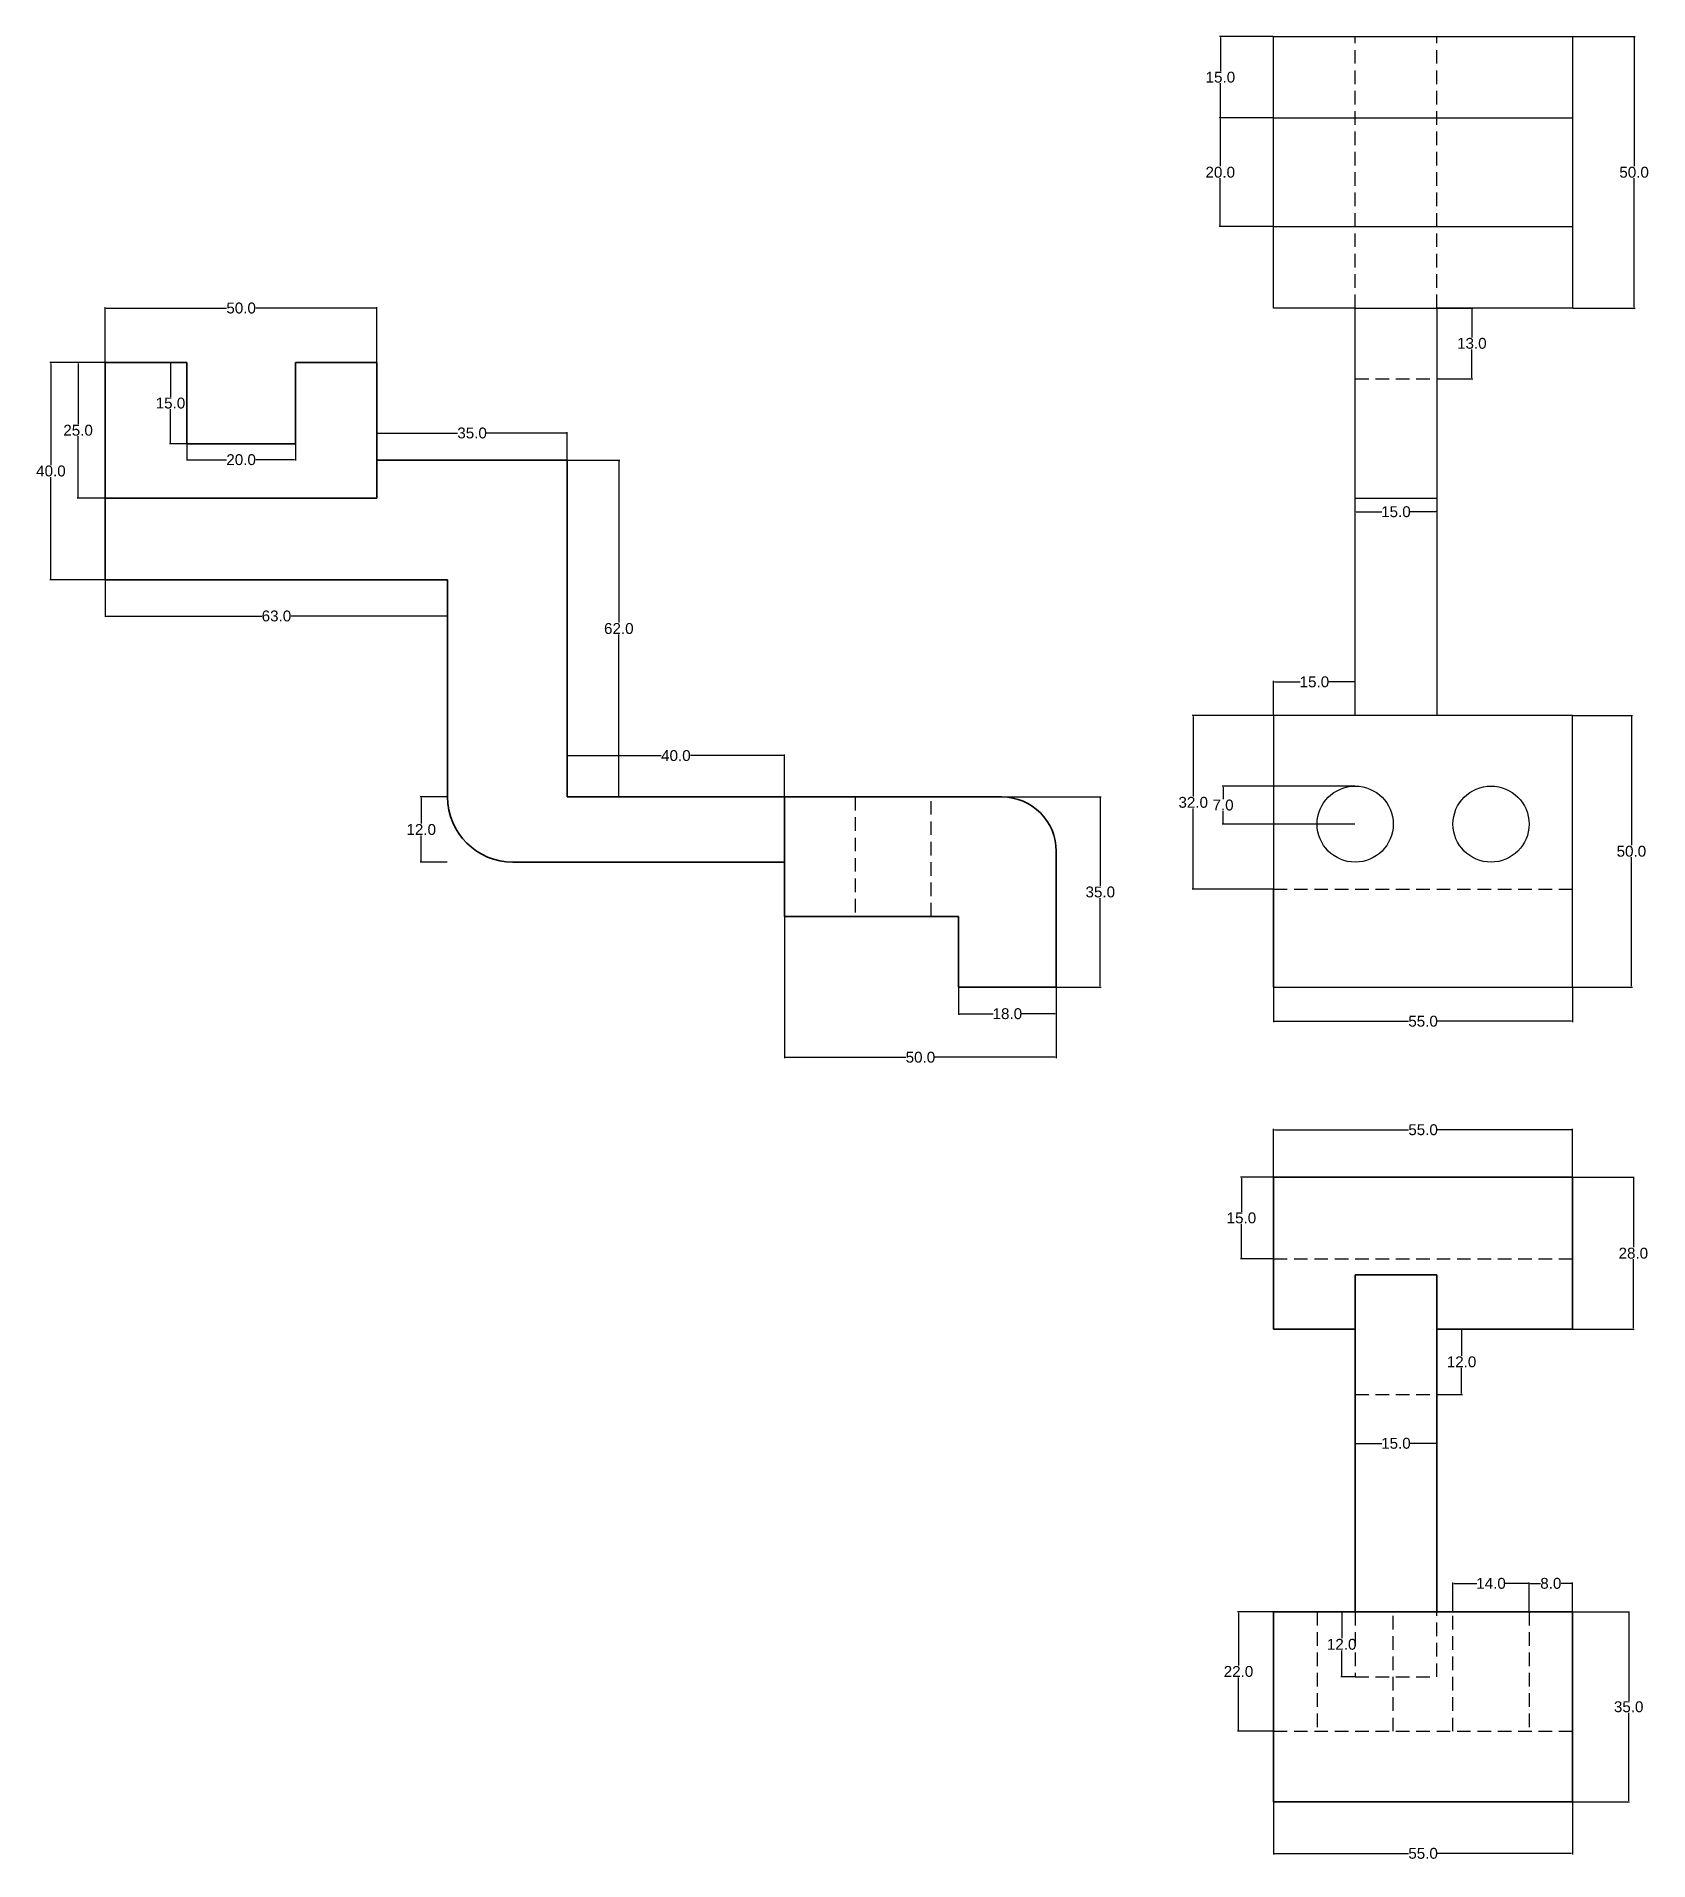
# Model space of a CAD drawing. Header units: inches. Extents: x 12 to 309, y -1 to 335.
import ezdxf

# ---------------------------------------------------------------- set-up
doc = ezdxf.new("R2010")
doc.units = ezdxf.units.IN
doc.header["$LTSCALE"] = 10
doc.header["$MEASUREMENT"] = 0
doc.linetypes.add('HIDDEN', pattern=[0.375, 0.25, -0.125])
doc.styles.get("Standard").update_dxf_attribs({"font": 'arial.ttf'})
doc.dimstyles.get("Standard").update_dxf_attribs({"dimtxt": 2, "dimasz": 0.18, "dimexe": 0.18, "dimexo": 0.0625, "dimgap": 0.09, "dimtad": 0, "dimtih": 1, "dimtoh": 1, "dimdec": 1, "dimzin": 0, "dimdsep": 46, "dimtxsty": 'Standard', "dimcen": 0.09, "dimadec": 0, "dimazin": 0, "dimtfac": 1, "dimtdec": 1, "dimtofl": 0, "dimtmove": 0, "dimatfit": 3, "dimfxl": 1, "dimtolj": 1, "dimtzin": 0, "dimarcsym": 0})

# ---------------------------------------------------------------- blocks, each defined once
blk = doc.blocks.new('*D2')
at = {"color": 0, "lineweight": -2, "transparency": 16777216}
for p, q in [((24.94, 275), (14.82, 275)), ((15, 274.82), (15, 256.11)), ((15, 235.18), (15, 253.89)), ((24.94, 235), (14.82, 235))]:
    blk.add_line(p, q, dxfattribs=at)
at = {"color": 0, "transparency": 16777216}
for points in [[(14.97, 274.82), (15.03, 274.82), (15, 275)], [(14.97, 235.18), (15.03, 235.18), (15, 235)]]:
    blk.add_solid(points, dxfattribs=at)
at = {"layer": 'Defpoints', "color": 0, "transparency": 16777216}
for p in [(25, 275), (15, 235), (25, 235)]:
    blk.add_point(p, dxfattribs=at)
at = {"color": 0, "transparency": 16777216, "insert": (15, 255), "char_height": 2, "attachment_point": 5}
blk.add_mtext('\\A1;40.0', dxfattribs=at)
blk = doc.blocks.new('*D3')
at = {"color": 0, "lineweight": -2, "transparency": 16777216}
for p, q in [((39.94, 275), (36.82, 275)), ((37, 274.82), (37, 268.61)), ((37, 260.18), (37, 266.39)), ((39.94, 260), (36.82, 260))]:
    blk.add_line(p, q, dxfattribs=at)
at = {"color": 0, "transparency": 16777216}
for points in [[(36.97, 274.82), (37.03, 274.82), (37, 275)], [(36.97, 260.18), (37.03, 260.18), (37, 260)]]:
    blk.add_solid(points, dxfattribs=at)
at = {"layer": 'Defpoints', "color": 0, "transparency": 16777216}
for p in [(40, 275), (37, 260), (40, 260)]:
    blk.add_point(p, dxfattribs=at)
at = {"color": 0, "transparency": 16777216, "insert": (37, 267.5), "char_height": 2, "attachment_point": 5}
blk.add_mtext('\\A1;15.0', dxfattribs=at)
blk = doc.blocks.new('*D4')
at = {"color": 0, "lineweight": -2, "transparency": 16777216}
for p, q in [((40, 259.94), (40, 256.91)), ((60, 259.94), (60, 256.91)), ((40.18, 257.09), (47.3, 257.09)), ((59.82, 257.09), (52.7, 257.09))]:
    blk.add_line(p, q, dxfattribs=at)
at = {"color": 0, "transparency": 16777216}
for points in [[(40.18, 257.12), (40.18, 257.06), (40, 257.09)], [(59.82, 257.12), (59.82, 257.06), (60, 257.09)]]:
    blk.add_solid(points, dxfattribs=at)
at = {"layer": 'Defpoints', "color": 0, "transparency": 16777216}
for p in [(40, 260), (60, 260), (60, 257.09)]:
    blk.add_point(p, dxfattribs=at)
at = {"color": 0, "transparency": 16777216, "insert": (50, 257.09), "char_height": 2, "attachment_point": 5}
blk.add_mtext('\\A1;20.0', dxfattribs=at)
blk = doc.blocks.new('*D5')
at = {"color": 0, "lineweight": -2, "transparency": 16777216}
for p, q in [((25, 234.94), (25, 228.13)), ((88, 234.94), (88, 228.13)), ((25.18, 228.31), (53.81, 228.31)), ((87.82, 228.31), (59.19, 228.31))]:
    blk.add_line(p, q, dxfattribs=at)
at = {"color": 0, "transparency": 16777216}
for points in [[(25.18, 228.34), (25.18, 228.28), (25, 228.31)], [(87.82, 228.34), (87.82, 228.28), (88, 228.31)]]:
    blk.add_solid(points, dxfattribs=at)
at = {"layer": 'Defpoints', "color": 0, "transparency": 16777216}
for p in [(25, 235), (88, 235), (88, 228.31)]:
    blk.add_point(p, dxfattribs=at)
at = {"color": 0, "transparency": 16777216, "insert": (56.5, 228.31), "char_height": 2, "attachment_point": 5}
blk.add_mtext('\\A1;63.0', dxfattribs=at)
blk = doc.blocks.new('*D6')
at = {"color": 0, "lineweight": -2, "transparency": 16777216}
for p, q in [((75, 257.06), (75, 262.18)), ((75.18, 262), (89.82, 262)), ((109.82, 262), (95.18, 262)), ((110, 257.06), (110, 262.18))]:
    blk.add_line(p, q, dxfattribs=at)
at = {"color": 0, "transparency": 16777216}
for points in [[(75.18, 262.03), (75.18, 261.97), (75, 262)], [(109.82, 262.03), (109.82, 261.97), (110, 262)]]:
    blk.add_solid(points, dxfattribs=at)
at = {"layer": 'Defpoints', "color": 0, "transparency": 16777216}
for p in [(110, 262), (75, 257), (110, 257)]:
    blk.add_point(p, dxfattribs=at)
at = {"color": 0, "transparency": 16777216, "insert": (92.5, 262), "char_height": 2, "attachment_point": 5}
blk.add_mtext('\\A1;35.0', dxfattribs=at)
blk = doc.blocks.new('*D7')
at = {"color": 0, "lineweight": -2, "transparency": 16777216}
for p, q in [((24.94, 275), (19.82, 275)), ((20, 274.82), (20, 263.61)), ((20, 250.18), (20, 261.39)), ((24.94, 250), (19.82, 250))]:
    blk.add_line(p, q, dxfattribs=at)
at = {"color": 0, "transparency": 16777216}
for points in [[(19.97, 274.82), (20.03, 274.82), (20, 275)], [(19.97, 250.18), (20.03, 250.18), (20, 250)]]:
    blk.add_solid(points, dxfattribs=at)
at = {"layer": 'Defpoints', "color": 0, "transparency": 16777216}
for p in [(25, 275), (20, 250), (25, 250)]:
    blk.add_point(p, dxfattribs=at)
at = {"color": 0, "transparency": 16777216, "insert": (20, 262.5), "char_height": 2, "attachment_point": 5}
blk.add_mtext('\\A1;25.0', dxfattribs=at)
blk = doc.blocks.new('*D8')
at = {"color": 0, "lineweight": -2, "transparency": 16777216}
for p, q in [((25, 275.06), (25, 285.18)), ((25.18, 285), (47.32, 285)), ((74.82, 285), (52.68, 285)), ((75, 275.06), (75, 285.18))]:
    blk.add_line(p, q, dxfattribs=at)
at = {"color": 0, "transparency": 16777216}
for points in [[(25.18, 285.03), (25.18, 284.97), (25, 285)], [(74.82, 285.03), (74.82, 284.97), (75, 285)]]:
    blk.add_solid(points, dxfattribs=at)
at = {"layer": 'Defpoints', "color": 0, "transparency": 16777216}
for p in [(75, 285), (25, 275), (75, 275)]:
    blk.add_point(p, dxfattribs=at)
at = {"color": 0, "transparency": 16777216, "insert": (50, 285), "char_height": 2, "attachment_point": 5}
blk.add_mtext('\\A1;50.0', dxfattribs=at)
blk = doc.blocks.new('*D9')
at = {"color": 0, "lineweight": -2, "transparency": 16777216}
for p, q in [((110.06, 257), (119.68, 257)), ((119.5, 256.82), (119.5, 227.11)), ((119.5, 195.18), (119.5, 224.89)), ((110.06, 195), (119.68, 195))]:
    blk.add_line(p, q, dxfattribs=at)
at = {"color": 0, "transparency": 16777216}
for points in [[(119.47, 256.82), (119.53, 256.82), (119.5, 257)], [(119.47, 195.18), (119.53, 195.18), (119.5, 195)]]:
    blk.add_solid(points, dxfattribs=at)
at = {"layer": 'Defpoints', "color": 0, "transparency": 16777216}
for p in [(110, 257), (110, 195), (119.5, 195)]:
    blk.add_point(p, dxfattribs=at)
at = {"color": 0, "transparency": 16777216, "insert": (119.5, 226), "char_height": 2, "attachment_point": 5}
blk.add_mtext('\\A1;62.0', dxfattribs=at)
blk = doc.blocks.new('*D10')
at = {"color": 0, "lineweight": -2, "transparency": 16777216}
for p, q in [((87.94, 195), (82.96, 195)), ((83.14, 194.82), (83.14, 190.11)), ((83.14, 183.18), (83.14, 187.89)), ((87.94, 183), (82.96, 183))]:
    blk.add_line(p, q, dxfattribs=at)
at = {"color": 0, "transparency": 16777216}
for points in [[(83.11, 194.82), (83.17, 194.82), (83.14, 195)], [(83.11, 183.18), (83.17, 183.18), (83.14, 183)]]:
    blk.add_solid(points, dxfattribs=at)
at = {"layer": 'Defpoints', "color": 0, "transparency": 16777216}
for p in [(88, 195), (83.14, 183), (88, 183)]:
    blk.add_point(p, dxfattribs=at)
at = {"color": 0, "transparency": 16777216, "insert": (83.14, 189), "char_height": 2, "attachment_point": 5}
blk.add_mtext('\\A1;12.0', dxfattribs=at)
blk = doc.blocks.new('*D11')
at = {"color": 0, "lineweight": -2, "transparency": 16777216}
for p, q in [((190.06, 195), (208.28, 195)), ((208.1, 194.82), (208.1, 178.61)), ((208.1, 160.18), (208.1, 176.39)), ((190.06, 160), (208.28, 160))]:
    blk.add_line(p, q, dxfattribs=at)
at = {"color": 0, "transparency": 16777216}
for points in [[(208.07, 194.82), (208.13, 194.82), (208.1, 195)], [(208.07, 160.18), (208.13, 160.18), (208.1, 160)]]:
    blk.add_solid(points, dxfattribs=at)
at = {"layer": 'Defpoints', "color": 0, "transparency": 16777216}
for p in [(190, 195), (190, 160), (208.1, 160)]:
    blk.add_point(p, dxfattribs=at)
at = {"color": 0, "transparency": 16777216, "insert": (208.1, 177.5), "char_height": 2, "attachment_point": 5}
blk.add_mtext('\\A1;35.0', dxfattribs=at)
blk = doc.blocks.new('*D12')
at = {"color": 0, "lineweight": -2, "transparency": 16777216}
for p, q in [((182, 159.94), (182, 154.91)), ((200, 159.94), (200, 154.91)), ((182.18, 155.09), (188.41, 155.09)), ((199.82, 155.09), (193.59, 155.09))]:
    blk.add_line(p, q, dxfattribs=at)
at = {"color": 0, "transparency": 16777216}
for points in [[(182.18, 155.12), (182.18, 155.06), (182, 155.09)], [(199.82, 155.12), (199.82, 155.06), (200, 155.09)]]:
    blk.add_solid(points, dxfattribs=at)
at = {"layer": 'Defpoints', "color": 0, "transparency": 16777216}
for p in [(182, 160), (200, 160), (200, 155.09)]:
    blk.add_point(p, dxfattribs=at)
at = {"color": 0, "transparency": 16777216, "insert": (191, 155.09), "char_height": 2, "attachment_point": 5}
blk.add_mtext('\\A1;18.0', dxfattribs=at)
blk = doc.blocks.new('*D13')
at = {"color": 0, "lineweight": -2, "transparency": 16777216}
for p, q in [((150, 172.94), (150, 146.9)), ((200, 172.94), (200, 146.9)), ((150.18, 147.08), (172.32, 147.08)), ((199.82, 147.08), (177.68, 147.08))]:
    blk.add_line(p, q, dxfattribs=at)
at = {"color": 0, "transparency": 16777216}
for points in [[(150.18, 147.11), (150.18, 147.05), (150, 147.08)], [(199.82, 147.11), (199.82, 147.05), (200, 147.08)]]:
    blk.add_solid(points, dxfattribs=at)
at = {"layer": 'Defpoints', "color": 0, "transparency": 16777216}
for p in [(150, 173), (200, 173), (200, 147.08)]:
    blk.add_point(p, dxfattribs=at)
at = {"color": 0, "transparency": 16777216, "insert": (175, 147.08), "char_height": 2, "attachment_point": 5}
blk.add_mtext('\\A1;50.0', dxfattribs=at)
blk = doc.blocks.new('*D14')
at = {"color": 0, "lineweight": -2, "transparency": 16777216}
for p, q in [((110, 195.06), (110, 202.79)), ((110.18, 202.61), (127.28, 202.61)), ((149.82, 202.61), (132.72, 202.61)), ((150, 195.06), (150, 202.79))]:
    blk.add_line(p, q, dxfattribs=at)
at = {"color": 0, "transparency": 16777216}
for points in [[(110.18, 202.64), (110.18, 202.58), (110, 202.61)], [(149.82, 202.64), (149.82, 202.58), (150, 202.61)]]:
    blk.add_solid(points, dxfattribs=at)
at = {"layer": 'Defpoints', "color": 0, "transparency": 16777216}
for p in [(150, 202.61), (110, 195), (150, 195)]:
    blk.add_point(p, dxfattribs=at)
at = {"color": 0, "transparency": 16777216, "insert": (130, 202.61), "char_height": 2, "attachment_point": 5}
blk.add_mtext('\\A1;40.0', dxfattribs=at)
blk = doc.blocks.new('*D15')
at = {"color": 0, "lineweight": -2, "transparency": 16777216}
for p, q in [((295.06, 210), (306.01, 210)), ((305.83, 209.82), (305.83, 186.11)), ((305.83, 160.18), (305.83, 183.89)), ((295.06, 160), (306.01, 160))]:
    blk.add_line(p, q, dxfattribs=at)
at = {"color": 0, "transparency": 16777216}
for points in [[(305.8, 209.82), (305.86, 209.82), (305.83, 210)], [(305.8, 160.18), (305.86, 160.18), (305.83, 160)]]:
    blk.add_solid(points, dxfattribs=at)
at = {"layer": 'Defpoints', "color": 0, "transparency": 16777216}
for p in [(295, 210), (295, 160), (305.83, 160)]:
    blk.add_point(p, dxfattribs=at)
at = {"color": 0, "transparency": 16777216, "insert": (305.83, 185), "char_height": 2, "attachment_point": 5}
blk.add_mtext('\\A1;50.0', dxfattribs=at)
blk = doc.blocks.new('*D16')
at = {"color": 0, "lineweight": -2, "transparency": 16777216}
for p, q in [((254.94, 197), (230.51, 197)), ((230.69, 196.82), (230.69, 194.61)), ((230.69, 190.18), (230.69, 192.39)), ((254.94, 190), (230.51, 190))]:
    blk.add_line(p, q, dxfattribs=at)
at = {"color": 0, "transparency": 16777216}
for points in [[(230.66, 196.82), (230.72, 196.82), (230.69, 197)], [(230.66, 190.18), (230.72, 190.18), (230.69, 190)]]:
    blk.add_solid(points, dxfattribs=at)
at = {"layer": 'Defpoints', "color": 0, "transparency": 16777216}
for p in [(230.69, 197), (255, 197), (255, 190)]:
    blk.add_point(p, dxfattribs=at)
at = {"color": 0, "transparency": 16777216, "insert": (230.69, 193.5), "char_height": 2, "attachment_point": 5}
blk.add_mtext('\\A1;7.0', dxfattribs=at)
blk = doc.blocks.new('*D17')
at = {"color": 0, "lineweight": -2, "transparency": 16777216}
for p, q in [((240, 210.06), (240, 216.37)), ((240.18, 216.19), (244.91, 216.19)), ((254.82, 216.19), (250.09, 216.19)), ((255, 210.06), (255, 216.37))]:
    blk.add_line(p, q, dxfattribs=at)
at = {"color": 0, "transparency": 16777216}
for points in [[(240.18, 216.22), (240.18, 216.16), (240, 216.19)], [(254.82, 216.22), (254.82, 216.16), (255, 216.19)]]:
    blk.add_solid(points, dxfattribs=at)
at = {"layer": 'Defpoints', "color": 0, "transparency": 16777216}
for p in [(255, 216.19), (240, 210), (255, 210)]:
    blk.add_point(p, dxfattribs=at)
at = {"color": 0, "transparency": 16777216, "insert": (247.5, 216.19), "char_height": 2, "attachment_point": 5}
blk.add_mtext('\\A1;15.0', dxfattribs=at)
blk = doc.blocks.new('*D18')
at = {"color": 0, "lineweight": -2, "transparency": 16777216}
for p, q in [((240, 159.94), (240, 153.53)), ((295, 159.94), (295, 153.53)), ((240.18, 153.71), (264.82, 153.71)), ((294.82, 153.71), (270.18, 153.71))]:
    blk.add_line(p, q, dxfattribs=at)
at = {"color": 0, "transparency": 16777216}
for points in [[(240.18, 153.74), (240.18, 153.68), (240, 153.71)], [(294.82, 153.74), (294.82, 153.68), (295, 153.71)]]:
    blk.add_solid(points, dxfattribs=at)
at = {"layer": 'Defpoints', "color": 0, "transparency": 16777216}
for p in [(240, 160), (295, 160), (295, 153.71)]:
    blk.add_point(p, dxfattribs=at)
at = {"color": 0, "transparency": 16777216, "insert": (267.5, 153.71), "char_height": 2, "attachment_point": 5}
blk.add_mtext('\\A1;55.0', dxfattribs=at)
blk = doc.blocks.new('*D19')
at = {"color": 0, "lineweight": -2, "transparency": 16777216}
for p, q in [((255, 247.5625), (255, 247.68)), ((255.18, 247.5), (259.91, 247.5)), ((269.82, 247.5), (265.09, 247.5)), ((270, 247.5625), (270, 247.68))]:
    blk.add_line(p, q, dxfattribs=at)
at = {"color": 0, "transparency": 16777216}
for points in [[(255.18, 247.53), (255.18, 247.47), (255, 247.5)], [(269.82, 247.53), (269.82, 247.47), (270, 247.5)]]:
    blk.add_solid(points, dxfattribs=at)
at = {"layer": 'Defpoints', "color": 0, "transparency": 16777216}
for p in [(255, 247.5), (255, 247.5), (270, 247.5)]:
    blk.add_point(p, dxfattribs=at)
at = {"color": 0, "transparency": 16777216, "insert": (262.5, 247.5), "char_height": 2, "attachment_point": 5}
blk.add_mtext('\\A1;15.0', dxfattribs=at)
blk = doc.blocks.new('*D20')
at = {"color": 0, "lineweight": -2, "transparency": 16777216}
for p, q in [((295.06, 335), (306.51, 335)), ((306.33, 334.82), (306.33, 311.11)), ((306.33, 285.18), (306.33, 308.89)), ((295.06, 285), (306.51, 285))]:
    blk.add_line(p, q, dxfattribs=at)
at = {"color": 0, "transparency": 16777216}
for points in [[(306.3, 334.82), (306.36, 334.82), (306.33, 335)], [(306.3, 285.18), (306.36, 285.18), (306.33, 285)]]:
    blk.add_solid(points, dxfattribs=at)
at = {"layer": 'Defpoints', "color": 0, "transparency": 16777216}
for p in [(295, 335), (295, 285), (306.33, 285)]:
    blk.add_point(p, dxfattribs=at)
at = {"color": 0, "transparency": 16777216, "insert": (306.33, 310), "char_height": 2, "attachment_point": 5}
blk.add_mtext('\\A1;50.0', dxfattribs=at)
blk = doc.blocks.new('*D21')
at = {"color": 0, "lineweight": -2, "transparency": 16777216}
for p, q in [((270.06, 285), (276.65, 285)), ((276.47, 284.82), (276.47, 279.61)), ((276.47, 272.18), (276.47, 277.39)), ((270.06, 272), (276.65, 272))]:
    blk.add_line(p, q, dxfattribs=at)
at = {"color": 0, "transparency": 16777216}
for points in [[(276.44, 284.82), (276.5, 284.82), (276.47, 285)], [(276.44, 272.18), (276.5, 272.18), (276.47, 272)]]:
    blk.add_solid(points, dxfattribs=at)
at = {"layer": 'Defpoints', "color": 0, "transparency": 16777216}
for p in [(270, 285), (276.47, 285), (270, 272)]:
    blk.add_point(p, dxfattribs=at)
at = {"color": 0, "transparency": 16777216, "insert": (276.47, 278.5), "char_height": 2, "attachment_point": 5}
blk.add_mtext('\\A1;13.0', dxfattribs=at)
blk = doc.blocks.new('*D22')
at = {"color": 0, "lineweight": -2, "transparency": 16777216}
for p, q in [((239.94, 320), (229.99, 320)), ((230.17, 319.82), (230.17, 311.11)), ((230.17, 300.18), (230.17, 308.89)), ((239.94, 300), (229.99, 300))]:
    blk.add_line(p, q, dxfattribs=at)
at = {"color": 0, "transparency": 16777216}
for points in [[(230.14, 319.82), (230.2, 319.82), (230.17, 320)], [(230.14, 300.18), (230.2, 300.18), (230.17, 300)]]:
    blk.add_solid(points, dxfattribs=at)
at = {"layer": 'Defpoints', "color": 0, "transparency": 16777216}
for p in [(240, 320), (230.17, 300), (240, 300)]:
    blk.add_point(p, dxfattribs=at)
at = {"color": 0, "transparency": 16777216, "insert": (230.17, 310), "char_height": 2, "attachment_point": 5}
blk.add_mtext('\\A1;20.0', dxfattribs=at)
blk = doc.blocks.new('*D23')
at = {"color": 0, "lineweight": -2, "transparency": 16777216}
for p, q in [((239.94, 335), (230.02, 335)), ((230.2, 334.82), (230.2, 328.61)), ((230.2, 320.18), (230.2, 326.39)), ((239.94, 320), (230.02, 320))]:
    blk.add_line(p, q, dxfattribs=at)
at = {"color": 0, "transparency": 16777216}
for points in [[(230.17, 334.82), (230.23, 334.82), (230.2, 335)], [(230.17, 320.18), (230.23, 320.18), (230.2, 320)]]:
    blk.add_solid(points, dxfattribs=at)
at = {"layer": 'Defpoints', "color": 0, "transparency": 16777216}
for p in [(240, 335), (230.2, 320), (240, 320)]:
    blk.add_point(p, dxfattribs=at)
at = {"color": 0, "transparency": 16777216, "insert": (230.2, 327.5), "char_height": 2, "attachment_point": 5}
blk.add_mtext('\\A1;15.0', dxfattribs=at)
blk = doc.blocks.new('*D24')
at = {"color": 0, "lineweight": -2, "transparency": 16777216}
for p, q in [((239.94, 210), (225.02, 210)), ((225.2, 209.82), (225.2, 195.11)), ((225.2, 178.18), (225.2, 192.89)), ((239.94, 178), (225.02, 178))]:
    blk.add_line(p, q, dxfattribs=at)
at = {"color": 0, "transparency": 16777216}
for points in [[(225.17, 209.82), (225.23, 209.82), (225.2, 210)], [(225.17, 178.18), (225.23, 178.18), (225.2, 178)]]:
    blk.add_solid(points, dxfattribs=at)
at = {"layer": 'Defpoints', "color": 0, "transparency": 16777216}
for p in [(240, 210), (225.2, 178), (240, 178)]:
    blk.add_point(p, dxfattribs=at)
at = {"color": 0, "transparency": 16777216, "insert": (225.2, 194), "char_height": 2, "attachment_point": 5}
blk.add_mtext('\\A1;32.0', dxfattribs=at)
blk = doc.blocks.new('*D25')
at = {"color": 0, "lineweight": -2, "transparency": 16777216}
for p, q in [((295.06, 125), (306.37, 125)), ((306.19, 124.82), (306.19, 112.11)), ((306.19, 97.18), (306.19, 109.89)), ((295.06, 97), (306.37, 97))]:
    blk.add_line(p, q, dxfattribs=at)
at = {"color": 0, "transparency": 16777216}
for points in [[(306.16, 124.82), (306.22, 124.82), (306.19, 125)], [(306.16, 97.18), (306.22, 97.18), (306.19, 97)]]:
    blk.add_solid(points, dxfattribs=at)
at = {"layer": 'Defpoints', "color": 0, "transparency": 16777216}
for p in [(295, 125), (295, 97), (306.19, 97)]:
    blk.add_point(p, dxfattribs=at)
at = {"color": 0, "transparency": 16777216, "insert": (306.19, 111), "char_height": 2, "attachment_point": 5}
blk.add_mtext('\\A1;28.0', dxfattribs=at)
blk = doc.blocks.new('*D26')
at = {"color": 0, "lineweight": -2, "transparency": 16777216}
for p, q in [((240, 125.06), (240, 133.91)), ((240.18, 133.73), (264.82, 133.73)), ((294.82, 133.73), (270.18, 133.73)), ((295, 125.06), (295, 133.91))]:
    blk.add_line(p, q, dxfattribs=at)
at = {"color": 0, "transparency": 16777216}
for points in [[(240.18, 133.76), (240.18, 133.7), (240, 133.73)], [(294.82, 133.76), (294.82, 133.7), (295, 133.73)]]:
    blk.add_solid(points, dxfattribs=at)
at = {"layer": 'Defpoints', "color": 0, "transparency": 16777216}
for p in [(295, 133.73), (240, 125), (295, 125)]:
    blk.add_point(p, dxfattribs=at)
at = {"color": 0, "transparency": 16777216, "insert": (267.5, 133.73), "char_height": 2, "attachment_point": 5}
blk.add_mtext('\\A1;55.0', dxfattribs=at)
blk = doc.blocks.new('*D27')
at = {"color": 0, "lineweight": -2, "transparency": 16777216}
for p, q in [((239.94, 125), (233.89, 125)), ((234.07, 124.82), (234.07, 118.61)), ((234.07, 110.18), (234.07, 116.39)), ((239.94, 110), (233.89, 110))]:
    blk.add_line(p, q, dxfattribs=at)
at = {"color": 0, "transparency": 16777216}
for points in [[(234.04, 124.82), (234.1, 124.82), (234.07, 125)], [(234.04, 110.18), (234.1, 110.18), (234.07, 110)]]:
    blk.add_solid(points, dxfattribs=at)
at = {"layer": 'Defpoints', "color": 0, "transparency": 16777216}
for p in [(234.07, 125), (240, 125), (240, 110)]:
    blk.add_point(p, dxfattribs=at)
at = {"color": 0, "transparency": 16777216, "insert": (234.07, 117.5), "char_height": 2, "attachment_point": 5}
blk.add_mtext('\\A1;15.0', dxfattribs=at)
blk = doc.blocks.new('*D28')
at = {"color": 0, "lineweight": -2, "transparency": 16777216}
for p, q in [((255, 76.0625), (255, 76.18)), ((255.18, 76), (259.91, 76)), ((269.82, 76), (265.09, 76)), ((270, 76.0625), (270, 76.18))]:
    blk.add_line(p, q, dxfattribs=at)
at = {"color": 0, "transparency": 16777216}
for points in [[(255.18, 76.03), (255.18, 75.97), (255, 76)], [(269.82, 76.03), (269.82, 75.97), (270, 76)]]:
    blk.add_solid(points, dxfattribs=at)
at = {"layer": 'Defpoints', "color": 0, "transparency": 16777216}
for p in [(255, 76), (270, 76), (270, 76)]:
    blk.add_point(p, dxfattribs=at)
at = {"color": 0, "transparency": 16777216, "insert": (262.5, 76), "char_height": 2, "attachment_point": 5}
blk.add_mtext('\\A1;15.0', dxfattribs=at)
blk = doc.blocks.new('*D29')
at = {"color": 0, "lineweight": -2, "transparency": 16777216}
for p, q in [((270.06, 97), (274.75, 97)), ((274.57, 96.82), (274.57, 92.11)), ((274.57, 85.18), (274.57, 89.89)), ((270.06, 85), (274.75, 85))]:
    blk.add_line(p, q, dxfattribs=at)
at = {"color": 0, "transparency": 16777216}
for points in [[(274.54, 96.82), (274.6, 96.82), (274.57, 97)], [(274.54, 85.18), (274.6, 85.18), (274.57, 85)]]:
    blk.add_solid(points, dxfattribs=at)
at = {"layer": 'Defpoints', "color": 0, "transparency": 16777216}
for p in [(270, 97), (274.57, 97), (270, 85)]:
    blk.add_point(p, dxfattribs=at)
at = {"color": 0, "transparency": 16777216, "insert": (274.57, 91), "char_height": 2, "attachment_point": 5}
blk.add_mtext('\\A1;12.0', dxfattribs=at)
blk = doc.blocks.new('*D30')
at = {"color": 0, "lineweight": -2, "transparency": 16777216}
for p, q in [((273, 45.06), (273, 50.4)), ((287, 45.06), (287, 50.4)), ((273.18, 50.22), (277.41, 50.22)), ((286.82, 50.22), (282.59, 50.22))]:
    blk.add_line(p, q, dxfattribs=at)
at = {"color": 0, "transparency": 16777216}
for points in [[(273.18, 50.25), (273.18, 50.19), (273, 50.22)], [(286.82, 50.25), (286.82, 50.19), (287, 50.22)]]:
    blk.add_solid(points, dxfattribs=at)
at = {"layer": 'Defpoints', "color": 0, "transparency": 16777216}
for p in [(287, 50.22), (273, 45), (287, 45)]:
    blk.add_point(p, dxfattribs=at)
at = {"color": 0, "transparency": 16777216, "insert": (280, 50.22), "char_height": 2, "attachment_point": 5}
blk.add_mtext('\\A1;14.0', dxfattribs=at)
blk = doc.blocks.new('*D31')
at = {"color": 0, "lineweight": -2, "transparency": 16777216}
for p, q in [((239.94, 45), (233.35, 45)), ((233.53, 44.82), (233.53, 35.11)), ((233.53, 23.18), (233.53, 32.89)), ((239.94, 23), (233.35, 23))]:
    blk.add_line(p, q, dxfattribs=at)
at = {"color": 0, "transparency": 16777216}
for points in [[(233.5, 44.82), (233.56, 44.82), (233.53, 45)], [(233.5, 23.18), (233.56, 23.18), (233.53, 23)]]:
    blk.add_solid(points, dxfattribs=at)
at = {"layer": 'Defpoints', "color": 0, "transparency": 16777216}
for p in [(240, 45), (233.53, 23), (240, 23)]:
    blk.add_point(p, dxfattribs=at)
at = {"color": 0, "transparency": 16777216, "insert": (233.53, 34), "char_height": 2, "attachment_point": 5}
blk.add_mtext('\\A1;22.0', dxfattribs=at)
blk = doc.blocks.new('*D32')
at = {"color": 0, "lineweight": -2, "transparency": 16777216}
for p, q in [((295.06, 45), (305.51, 45)), ((305.33, 44.82), (305.33, 28.61)), ((305.33, 10.18), (305.33, 26.39)), ((295.06, 10), (305.51, 10))]:
    blk.add_line(p, q, dxfattribs=at)
at = {"color": 0, "transparency": 16777216}
for points in [[(305.3, 44.82), (305.36, 44.82), (305.33, 45)], [(305.3, 10.18), (305.36, 10.18), (305.33, 10)]]:
    blk.add_solid(points, dxfattribs=at)
at = {"layer": 'Defpoints', "color": 0, "transparency": 16777216}
for p in [(295, 45), (295, 10), (305.33, 10)]:
    blk.add_point(p, dxfattribs=at)
at = {"color": 0, "transparency": 16777216, "insert": (305.33, 27.5), "char_height": 2, "attachment_point": 5}
blk.add_mtext('\\A1;35.0', dxfattribs=at)
blk = doc.blocks.new('*D33')
at = {"color": 0, "lineweight": -2, "transparency": 16777216}
for p, q in [((240, 9.94), (240, 0.34)), ((295, 9.94), (295, 0.34)), ((240.18, 0.52), (264.82, 0.52)), ((294.82, 0.52), (270.18, 0.52))]:
    blk.add_line(p, q, dxfattribs=at)
at = {"color": 0, "transparency": 16777216}
for points in [[(240.18, 0.55), (240.18, 0.49), (240, 0.52)], [(294.82, 0.55), (294.82, 0.49), (295, 0.52)]]:
    blk.add_solid(points, dxfattribs=at)
at = {"layer": 'Defpoints', "color": 0, "transparency": 16777216}
for p in [(240, 10), (295, 10), (295, 0.52)]:
    blk.add_point(p, dxfattribs=at)
at = {"color": 0, "transparency": 16777216, "insert": (267.5, 0.52), "char_height": 2, "attachment_point": 5}
blk.add_mtext('\\A1;55.0', dxfattribs=at)
blk = doc.blocks.new('*D34')
at = {"color": 0, "lineweight": -2, "transparency": 16777216}
for p, q in [((254.94, 45), (252.34, 45)), ((252.52, 44.82), (252.52, 40.11)), ((252.52, 33.18), (252.52, 37.89)), ((254.94, 33), (252.34, 33))]:
    blk.add_line(p, q, dxfattribs=at)
at = {"color": 0, "transparency": 16777216}
for points in [[(252.49, 44.82), (252.55, 44.82), (252.52, 45)], [(252.49, 33.18), (252.55, 33.18), (252.52, 33)]]:
    blk.add_solid(points, dxfattribs=at)
at = {"layer": 'Defpoints', "color": 0, "transparency": 16777216}
for p in [(252.52, 45), (255, 45), (255, 33)]:
    blk.add_point(p, dxfattribs=at)
at = {"color": 0, "transparency": 16777216, "insert": (252.52, 39), "char_height": 2, "attachment_point": 5}
blk.add_mtext('\\A1;12.0', dxfattribs=at)
blk = doc.blocks.new('*D35')
at = {"color": 0, "lineweight": -2, "transparency": 16777216}
for p, q in [((287, 45.06), (287, 50.4)), ((295, 45.06), (295, 50.4)), ((287.18, 50.22), (289.09, 50.22)), ((294.82, 50.22), (292.91, 50.22))]:
    blk.add_line(p, q, dxfattribs=at)
at = {"color": 0, "transparency": 16777216}
for points in [[(287.18, 50.25), (287.18, 50.19), (287, 50.22)], [(294.82, 50.25), (294.82, 50.19), (295, 50.22)]]:
    blk.add_solid(points, dxfattribs=at)
at = {"layer": 'Defpoints', "color": 0, "transparency": 16777216}
for p in [(287, 50.22), (287, 45), (295, 45)]:
    blk.add_point(p, dxfattribs=at)
at = {"color": 0, "transparency": 16777216, "insert": (291, 50.22), "char_height": 2, "attachment_point": 5}
blk.add_mtext('\\A1;8.0', dxfattribs=at)

msp = doc.modelspace()

# ---------------------------------------------------------------- linework, layer by layer
for p, q in [((240, 285), (240, 335)), ((240, 335), (295, 335)), ((295, 335), (295, 285)), ((240, 320), (295, 320)), ((240, 300), (295, 300)), ((255, 285), (240, 285)), ((255, 210), (255, 285)), ((255, 285), (270, 285)), ((270, 285), (270, 210)), ((295, 285), (270, 285)), ((255, 250), (270, 250)), ((295, 210), (240, 210)), ((240, 210), (240, 160)), ((295, 160), (295, 210)), ((240, 160), (240, 178)), ((163, 173), (177, 173)), ((240, 160), (295, 160))]:
    msp.add_line(p, q)
at = {"color": 40, "linetype": 'HIDDEN', "true_color": 0xf8d731}
for p, q in [((255, 285), (255, 335)), ((270, 285), (270, 335)), ((255, 272), (270, 272)), ((163, 195), (163, 173)), ((177, 173), (177, 195)), ((240, 178), (295, 178)), ((255, 85), (270, 85)), ((248, 45), (248, 23)), ((255, 45), (255, 33)), ((262, 23), (262, 45)), ((270, 33), (270, 45)), ((273, 23), (273, 45)), ((287, 45), (287, 23)), ((255, 33), (270, 33)), ((240, 23), (295, 23))]:
    msp.add_line(p, q, dxfattribs=at)
at = {"lineweight": 35}
for p, q in [((40, 275), (25, 275)), ((25, 275), (25, 250)), ((40, 260), (40, 275)), ((75, 275), (60, 275)), ((60, 275), (60, 260)), ((75, 257), (75, 275)), ((60, 260), (40, 260)), ((110, 257), (75, 257)), ((75, 250), (75, 257)), ((110, 195), (110, 257)), ((25, 250), (75, 250)), ((25, 235), (25, 250)), ((88, 235), (25, 235)), ((88, 195), (88, 235)), ((150, 195), (110, 195)), ((150, 173), (150, 195)), ((150, 195), (190, 195)), ((200, 160), (200, 185)), ((100, 183), (150, 183)), ((182, 173), (150, 173)), ((182, 160), (182, 173)), ((200, 160), (182, 160)), ((240, 97), (240, 125)), ((240, 125), (295, 125)), ((295, 125), (295, 97)), ((255, 45), (255, 107)), ((255, 107), (270, 107)), ((270, 107), (270, 45)), ((255, 97), (240, 97)), ((295, 97), (270, 97)), ((240, 10), (240, 45)), ((240, 45), (295, 45)), ((295, 45), (295, 10)), ((295, 10), (240, 10))]:
    msp.add_line(p, q, dxfattribs=at)
at = {"color": 40, "linetype": 'HIDDEN', "lineweight": -3, "true_color": 0xf8d731}
msp.add_line((240, 110), (295, 110), dxfattribs=at)
for centre in [(255, 190), (280, 190)]:
    msp.add_circle(centre, 7)
at = {"lineweight": 35}
for centre, radius, start, end in [((100, 195), 12, 180, 270), ((190, 185), 10, 0, 90)]:
    msp.add_arc(centre, radius, start, end, dxfattribs=at)

# ---------------------------------------------------------------- dimensions: what is measured, and where the dimension line sits
at = {"color": 1}
for base, p1, p2, picture, middle in [((230.2, 320), (240, 335), (240, 320), '*D23', (230.2, 327.5)), ((306.33, 285), (295, 335), (295, 285), '*D20', (306.33, 310)), ((230.17, 300), (240, 320), (240, 300), '*D22', (230.17, 310)), ((276.47, 285), (270, 272), (270, 285), '*D21', (276.47, 278.5)), ((15, 235), (25, 275), (25, 235), '*D2', (15, 255)), ((20, 250), (25, 275), (25, 250), '*D7', (20, 262.5)), ((37, 260), (40, 275), (40, 260), '*D3', (37, 267.5)), ((119.5, 195), (110, 257), (110, 195), '*D9', (119.5, 226)), ((225.2, 178), (240, 210), (240, 178), '*D24', (225.2, 194)), ((305.83, 160), (295, 210), (295, 160), '*D15', (305.83, 185)), ((83.14, 183), (88, 195), (88, 183), '*D10', (83.14, 189)), ((208.1, 160), (190, 195), (190, 160), '*D11', (208.1, 177.5)), ((230.69, 197), (255, 190), (255, 197), '*D16', (230.69, 193.5)), ((234.07, 125), (240, 110), (240, 125), '*D27', (234.07, 117.5)), ((306.19, 97), (295, 125), (295, 97), '*D25', (306.19, 111)), ((274.57, 97), (270, 85), (270, 97), '*D29', (274.57, 91)), ((233.53, 23), (240, 45), (240, 23), '*D31', (233.53, 34)), ((252.52, 45), (255, 33), (255, 45), '*D34', (252.52, 39)), ((305.33, 10), (295, 45), (295, 10), '*D32', (305.33, 27.5))]:
    dim = msp.add_linear_dim(base=base, p1=p1, p2=p2, angle=90, dimstyle='Standard', dxfattribs=at)
    dim.commit()
    dim.dimension.update_dxf_attribs({"geometry": picture, "text_midpoint": middle})
for base, p1, p2, picture, middle in [((75, 285), (25, 275), (75, 275), '*D8', (50, 285)), ((110, 262), (75, 257), (110, 257), '*D6', (92.5, 262)), ((60, 257.09), (40, 260), (60, 260), '*D4', (50, 257.09)), ((255, 247.5), (270, 247.5), (255, 247.5), '*D19', (262.5, 247.5)), ((88, 228.31), (25, 235), (88, 235), '*D5', (56.5, 228.31)), ((255, 216.19), (240, 210), (255, 210), '*D17', (247.5, 216.19)), ((150, 202.61), (110, 195), (150, 195), '*D14', (130, 202.61)), ((200, 147.08), (150, 173), (200, 173), '*D13', (175, 147.08)), ((200, 155.09), (182, 160), (200, 160), '*D12', (191, 155.09)), ((295, 153.71), (240, 160), (295, 160), '*D18', (267.5, 153.71)), ((295, 133.73), (240, 125), (295, 125), '*D26', (267.5, 133.73)), ((270, 76), (255, 76), (270, 76), '*D28', (262.5, 76)), ((287, 50.22), (273, 45), (287, 45), '*D30', (280, 50.22)), ((287, 50.22), (295, 45), (287, 45), '*D35', (291, 50.22)), ((295, 0.52), (240, 10), (295, 10), '*D33', (267.5, 0.52))]:
    dim = msp.add_linear_dim(base=base, p1=p1, p2=p2, dimstyle='Standard', dxfattribs=at)
    dim.commit()
    dim.dimension.update_dxf_attribs({"geometry": picture, "text_midpoint": middle})

doc.saveas('drawing.dxf')
